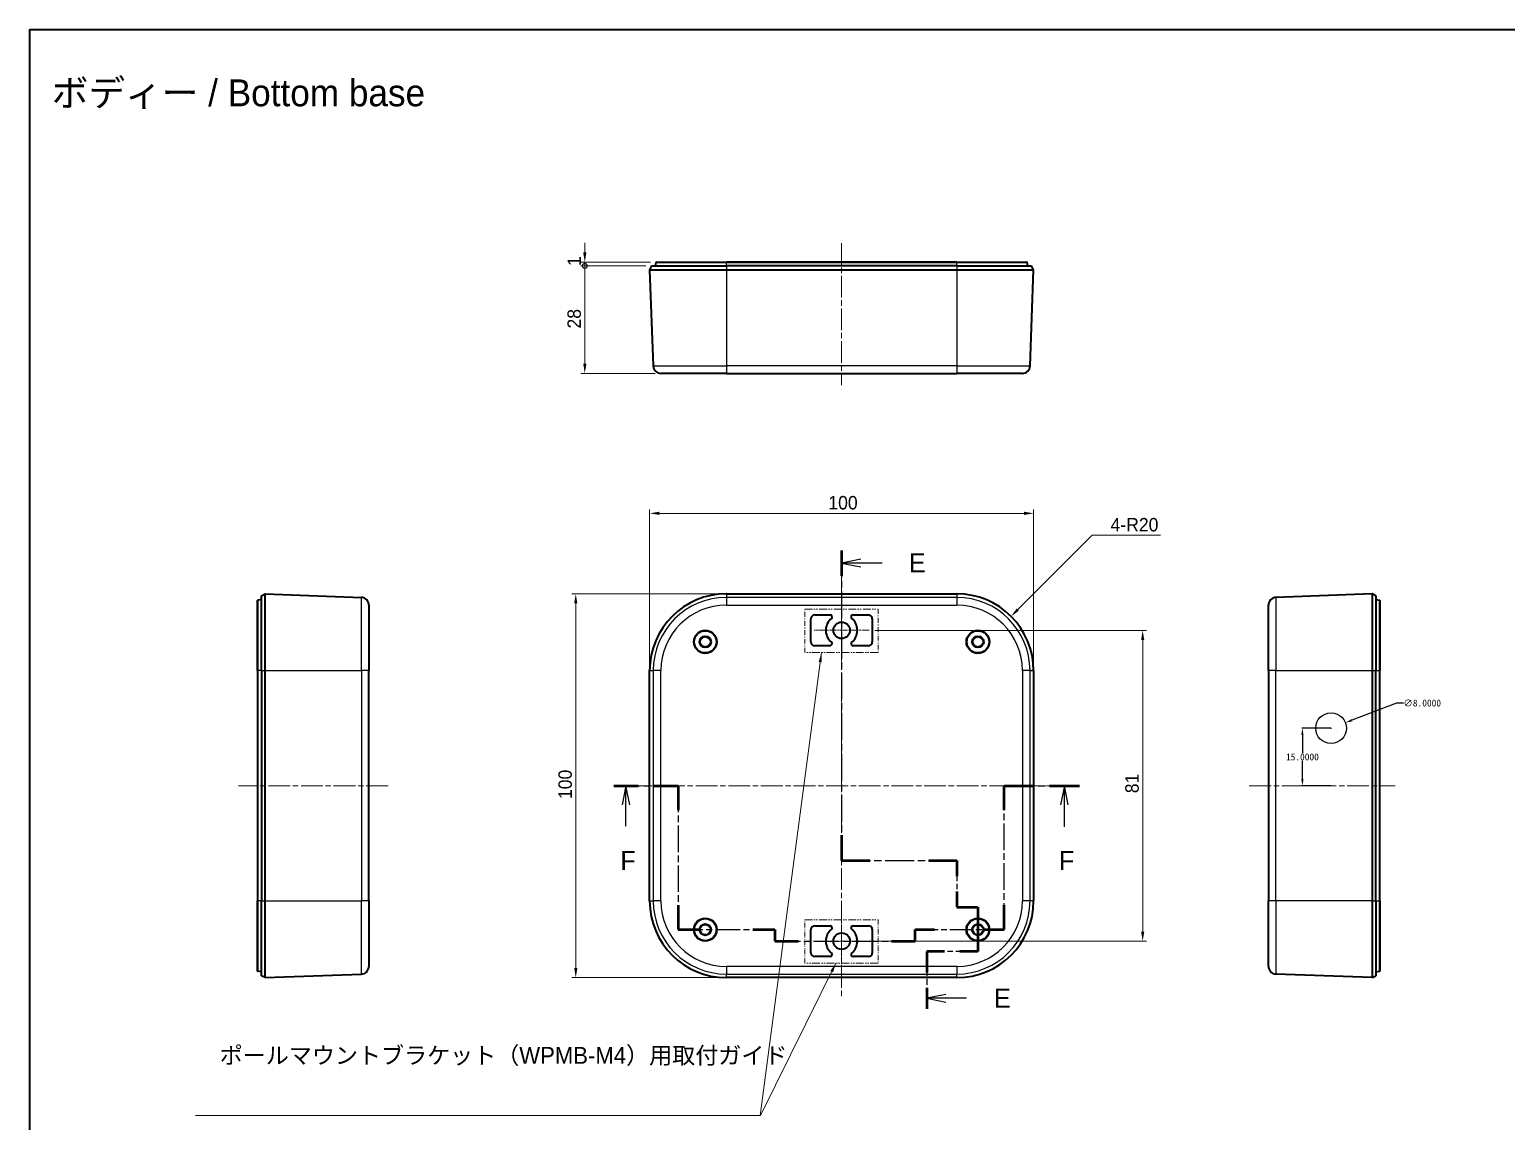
# Model space of a CAD drawing. Header units: millimetres. Extents: x -225 to 2542, y -269 to 293.
# Drawn here: x 1760.4 to 2145.1, y 8.1 to 292.7 of the extents above; entities that cross this region are included whole.
import ezdxf

# ---------------------------------------------------------------- set-up
doc = ezdxf.new("R2010")
doc.units = ezdxf.units.MM
doc.linetypes.add('CHAIN', pattern=[0.3543, 0.2362, -0.0295, 0.0591, -0.0295])
doc.linetypes.add('DASH_DOUBLE_DOT', pattern=[0.4398, 0.24, -0.06, 0.0098, -0.06, 0.01, -0.06])
doc.layers.get('Defpoints').update_dxf_attribs({"lineweight": 25})
for name, color, linetype, lineweight in [('Border (ISO)', 7, 'Continuous', 35), ('Dimension (ISO)', 7, 'Continuous', 18), ('Section Line (ISO)', 7, 'CHAIN', 25), ('Sketch Geometry (ISO)', 7, 'Continuous', 18), ('Symbol (ISO)', 7, 'Continuous', 18), ('Visible (ISO)', 7, 'Continuous', 35), ('Visible Narrow (ISO)', 7, 'Continuous', 25)]:
    doc.layers.add(name, color=color, linetype=linetype, lineweight=lineweight)
doc.layers.add('Center Mark (ISO)', color=7, linetype='Continuous', lineweight=18, true_color=0x80ffff)
doc.layers.add('Centerline (ISO)', color=7, linetype='Continuous', lineweight=18, true_color=0x80ffff)
doc.styles.add('Note Text (TK)', font='MS PGothic.ttf')
doc.dimstyles.new('Default - Method 1b (TK)', dxfattribs={"dimtxt": 2.5, "dimasz": 2.5, "dimexe": 1, "dimexo": 1.5, "dimgap": 1, "dimtad": 1, "dimtoh": 1, "dimrnd": 1e-08, "dimdsep": 46, "dimtxsty": 'Note Text (TK)', "dimcen": 0.09, "dimdle": 5, "dimclrd": 100, "dimclre": 100, "dimclrt": 7, "dimadec": 1, "dimazin": 1, "dimtfac": 1, "dimtmove": 0, "dimatfit": 3, "dimfxl": 1, "dimtolj": 1, "dimlwd": -1, "dimlwe": -1, "dimarcsym": 0})
doc.dimstyles.new('Default - Method 1b (TK)$7', dxfattribs={"dimtxt": 2.5, "dimasz": 2.5, "dimexe": 1, "dimexo": 1.5, "dimgap": 1, "dimtad": 1, "dimtoh": 1, "dimrnd": 1e-08, "dimdsep": 46, "dimtxsty": 'Note Text (TK)', "dimcen": 0.09, "dimdle": 5, "dimclrd": 256, "dimclre": 100, "dimclrt": 7, "dimadec": 1, "dimazin": 1, "dimtfac": 1, "dimtmove": 0, "dimatfit": 3, "dimfxl": 1, "dimtolj": 1, "dimlwd": -1, "dimlwe": -1, "dimarcsym": 0})
doc.dimstyles.get("Standard").update_dxf_attribs({"dimtxt": 0.18, "dimasz": 0.18, "dimexe": 0.18, "dimexo": 0.0625, "dimgap": 0.09, "dimtad": 0, "dimtih": 1, "dimtoh": 1, "dimdec": 4, "dimzin": 0, "dimdsep": 46, "dimtxsty": 'Standard', "dimcen": 0.09, "dimadec": 0, "dimazin": 0, "dimtfac": 1, "dimtdec": 4, "dimtofl": 0, "dimtmove": 0, "dimatfit": 3, "dimfxl": 1, "dimtolj": 1, "dimtzin": 0, "dimarcsym": 0})
doc.dimstyles.new('Standard$0', dxfattribs={"dimtxt": 0.18, "dimasz": 0.18, "dimexe": 0.18, "dimexo": 0.0625, "dimgap": 0.09, "dimtad": 0, "dimtih": 1, "dimtoh": 1, "dimdec": 4, "dimzin": 0, "dimdsep": 46, "dimtxsty": 'Standard', "dimcen": 0.09, "dimadec": 0, "dimazin": 0, "dimtfac": 1, "dimtdec": 4, "dimtofl": 0, "dimtmove": 0, "dimatfit": 3, "dimfxl": 1, "dimtolj": 1, "dimtzin": 0, "dimarcsym": 0})

# ---------------------------------------------------------------- blocks, each defined once
blk = doc.blocks.new('図面枠 tk図枠')
at = {"layer": 'Border (ISO)'}
for q in [(405.5, 289), (14.5, 8)]:
    blk.add_line((14.5, 289), q, dxfattribs=at)
blk = doc.blocks.new('2dTransSection4')
at = {"layer": 'Section Line (ISO)', "linetype": 'CHAIN', "ltscale": 14.971828}
blk.add_line((120.25, 221.14), (120.25, 180.71), dxfattribs=at)
at = {"layer": 'Section Line (ISO)', "linetype": 'Continuous', "lineweight": 50}
for p, q in [((120.25, 221.14), (120.25, 217.84)), ((120.25, 184.01), (120.25, 180.71)), ((120.25, 180.71), (123.92, 180.71)), ((131.59, 180.71), (135.25, 180.71)), ((135.25, 180.71), (135.25, 178.67)), ((135.25, 176.67), (135.25, 174.64)), ((135.25, 174.64), (138, 174.64)), ((138, 174.64), (138, 168.85)), ((133.66, 168.85), (131.33, 168.85)), ((131.33, 168.85), (131.33, 166.13)), ((138, 168.85), (135.66, 168.85)), ((131.33, 164.13), (131.33, 161.41))]:
    blk.add_line(p, q, dxfattribs=at)
at = {"layer": 'Section Line (ISO)', "linetype": 'Continuous'}
for p, q in [((122.75, 219.99), (120.25, 219.49)), ((122.75, 219.49), (120.25, 219.49)), ((120.25, 219.49), (122.75, 218.99)), ((125.52, 219.49), (122.75, 219.49)), ((133.83, 163.27), (131.33, 162.77)), ((133.83, 162.77), (131.33, 162.77)), ((131.33, 162.77), (133.83, 162.27)), ((136.51, 162.77), (133.83, 162.77))]:
    blk.add_line(p, q, dxfattribs=at)
at = {"layer": 'Section Line (ISO)', "linetype": 'CHAIN', "ltscale": 15.993979}
blk.add_line((120.25, 180.71), (135.25, 180.71), dxfattribs=at)
at = {"layer": 'Section Line (ISO)', "linetype": 'CHAIN', "ltscale": 11.388453}
blk.add_line((135.25, 180.71), (135.25, 174.64), dxfattribs=at)
at = {"layer": 'Section Line (ISO)', "linetype": 'CHAIN', "ltscale": 3.05572}
blk.add_line((135.25, 174.64), (138, 174.64), dxfattribs=at)
at = {"layer": 'Section Line (ISO)', "linetype": 'CHAIN', "ltscale": 6.431056}
blk.add_line((138, 174.64), (138, 168.85), dxfattribs=at)
at = {"layer": 'Section Line (ISO)', "linetype": 'CHAIN', "ltscale": 12.242434}
blk.add_line((138, 168.85), (131.33, 168.85), dxfattribs=at)
at = {"layer": 'Section Line (ISO)', "linetype": 'CHAIN', "ltscale": 13.326556}
blk.add_line((131.33, 168.85), (131.33, 161.41), dxfattribs=at)
at = {"layer": 'Section Line (ISO)', "char_height": 2.5, "attachment_point": 7, "style": 'Note Text (TK)'}
for insert in [(129.02, 218.26), (140.1, 161.54)]:
    blk.add_mtext('E', dxfattribs=dict(at, insert=insert))
blk = doc.blocks.new('2dTransSection5')
at = {"layer": 'Section Line (ISO)', "linetype": 'CHAIN', "ltscale": 14.654534}
blk.add_line((90.57, 190.47), (98.95, 190.47), dxfattribs=at)
at = {"layer": 'Section Line (ISO)', "linetype": 'Continuous', "lineweight": 50}
for p, q in [((90.57, 190.47), (93.76, 190.47)), ((95.76, 190.47), (98.95, 190.47)), ((98.95, 190.47), (98.95, 187.28)), ((141.4, 187.28), (141.4, 190.47)), ((141.4, 190.47), (145.31, 190.47)), ((147.31, 190.47), (151.22, 190.47)), ((98.95, 174.91), (98.95, 171.72)), ((141.4, 171.72), (141.4, 174.91)), ((98.95, 171.72), (101.82, 171.72)), ((108.68, 171.72), (111.54, 171.72)), ((111.54, 171.72), (111.54, 170.22)), ((129.82, 170.22), (129.82, 171.72)), ((129.82, 171.72), (132.35, 171.72)), ((138.87, 171.72), (141.4, 171.72)), ((111.54, 170.22), (114.61, 170.22)), ((126.75, 170.22), (129.82, 170.22))]:
    blk.add_line(p, q, dxfattribs=at)
at = {"layer": 'Section Line (ISO)', "linetype": 'Continuous'}
for p, q in [((92.17, 190.47), (91.67, 187.97)), ((92.17, 187.97), (92.17, 190.47)), ((92.67, 187.97), (92.17, 190.47)), ((149.27, 190.47), (148.77, 187.97)), ((149.27, 187.97), (149.27, 190.47)), ((149.77, 187.97), (149.27, 190.47)), ((92.17, 185.22), (92.17, 187.97)), ((149.27, 185.1), (149.27, 187.97))]:
    blk.add_line(p, q, dxfattribs=at)
at = {"layer": 'Section Line (ISO)', "linetype": 'CHAIN', "ltscale": 14.641546}
for p, q in [((98.95, 190.47), (98.95, 171.72)), ((141.4, 171.72), (141.4, 190.47))]:
    blk.add_line(p, q, dxfattribs=at)
at = {"layer": 'Section Line (ISO)', "linetype": 'CHAIN', "ltscale": 16.678524}
blk.add_line((141.4, 190.47), (151.22, 190.47), dxfattribs=at)
at = {"layer": 'Section Line (ISO)', "linetype": 'CHAIN', "ltscale": 13.722349}
blk.add_line((98.95, 171.72), (111.54, 171.72), dxfattribs=at)
at = {"layer": 'Section Line (ISO)', "linetype": 'CHAIN', "ltscale": 1.666711}
for p, q in [((111.54, 171.72), (111.54, 170.22)), ((129.82, 170.22), (129.82, 171.72))]:
    blk.add_line(p, q, dxfattribs=at)
at = {"layer": 'Section Line (ISO)', "linetype": 'CHAIN', "ltscale": 12.778747}
blk.add_line((129.82, 171.72), (141.4, 171.72), dxfattribs=at)
at = {"layer": 'Section Line (ISO)', "linetype": 'CHAIN', "ltscale": 14.309688}
blk.add_line((111.54, 170.22), (129.82, 170.22), dxfattribs=at)
at = {"layer": 'Section Line (ISO)', "char_height": 2.5, "attachment_point": 7, "style": 'Note Text (TK)'}
for insert in [(91.45, 179.47), (148.55, 179.47)]:
    blk.add_mtext('F', dxfattribs=dict(at, insert=insert))
blk = doc.blocks.new('*D70')
at = {"layer": 'Defpoints', "color": 0, "transparency": 16777216}
for p in [(1941.91, 145.63), (1902.67, 45.63), (1941.91, 45.63)]:
    blk.add_point(p, dxfattribs=at)
at = {"layer": 'Dimension (ISO)', "color": 100, "transparency": 16777216}
for p, q in [((1940.41, 145.63), (1901.67, 145.63)), ((1902.67, 143.13), (1902.67, 48.13)), ((1940.41, 45.63), (1901.67, 45.63))]:
    blk.add_line(p, q, dxfattribs=at)
for points in [[(1902.25, 143.13), (1903.09, 143.13), (1902.67, 145.63)], [(1902.25, 48.13), (1903.09, 48.13), (1902.67, 45.63)]]:
    blk.add_solid(points, dxfattribs=at)
at = {"layer": 'Dimension (ISO)', "color": 7, "transparency": 16777216, "insert": (1899.92, 92.17), "char_height": 3.5, "attachment_point": 4, "rotation": 90, "style": 'Note Text (TK)'}
blk.add_mtext('\\A1;100', dxfattribs=at)
blk = doc.blocks.new('_DotSmall')
at = {"color": 0, "linetype": 'ByBlock', "const_width": 0.5}
blk.add_lwpolyline([(-0.0625, 0, 1), (0.0625, 0, 1)], format="xyb", close=True, dxfattribs=at)
blk = doc.blocks.new('*D71')
at = {"layer": 'Defpoints', "color": 0, "transparency": 16777216}
for p in [(1905.02, 231.1), (1922.41, 231.1), (1924.83, 203.1)]:
    blk.add_point(p, dxfattribs=at)
at = {"layer": 'Dimension (ISO)', "color": 100, "transparency": 16777216}
for p, q in [((1920.91, 231.1), (1904.02, 231.1)), ((1905.02, 205.6), (1905.02, 231.1)), ((1923.33, 203.1), (1904.02, 203.1))]:
    blk.add_line(p, q, dxfattribs=at)
blk.add_solid([(1904.61, 205.6), (1905.44, 205.6), (1905.02, 203.1)], dxfattribs=at)
at = {"layer": 'Dimension (ISO)', "color": 100, "transparency": 16777216, "xscale": 2.5, "yscale": 2.5, "zscale": 2.5, "rotation": 90}
blk.add_blockref('_DotSmall', (1905.02, 231.1), dxfattribs=at)
at = {"layer": 'Dimension (ISO)', "color": 7, "transparency": 16777216, "insert": (1902.27, 214.78), "char_height": 3.5, "attachment_point": 4, "rotation": 90, "style": 'Note Text (TK)'}
blk.add_mtext('\\A1;28', dxfattribs=at)
blk = doc.blocks.new('*D72')
at = {"layer": 'Defpoints', "color": 0, "transparency": 16777216}
for p in [(1905.02, 232.1), (1922.41, 231.1), (1923.67, 232.1)]:
    blk.add_point(p, dxfattribs=at)
at = {"layer": 'Dimension (ISO)', "color": 100, "transparency": 16777216}
for p, q in [((1905.02, 234.6), (1905.02, 237.1)), ((1922.17, 232.1), (1904.02, 232.1)), ((1920.91, 231.1), (1904.02, 231.1)), ((1905.02, 231.1), (1905.02, 232.1)), ((1905.02, 231.1), (1905.02, 228.6))]:
    blk.add_line(p, q, dxfattribs=at)
blk.add_solid([(1904.61, 234.6), (1905.44, 234.6), (1905.02, 232.1)], dxfattribs=at)
at = {"layer": 'Dimension (ISO)', "color": 100, "transparency": 16777216, "xscale": 2.5, "yscale": 2.5, "zscale": 2.5, "rotation": 90}
blk.add_blockref('_DotSmall', (1905.02, 231.1), dxfattribs=at)
at = {"layer": 'Dimension (ISO)', "color": 7, "transparency": 16777216, "insert": (1902.27, 231.07), "char_height": 3.5, "attachment_point": 4, "rotation": 90, "style": 'Note Text (TK)'}
blk.add_mtext('\\A1;1', dxfattribs=at)
blk = doc.blocks.new('*D74')
at = {"layer": 'Defpoints', "color": 0, "transparency": 16777216}
for p in [(1979.06, 136.13), (1979.06, 55.13), (2050.32, 55.13)]:
    blk.add_point(p, dxfattribs=at)
at = {"layer": 'Dimension (ISO)', "color": 100, "transparency": 16777216}
for p, q in [((1980.56, 136.13), (2051.32, 136.13)), ((2050.32, 133.63), (2050.32, 57.63)), ((1980.56, 55.13), (2051.32, 55.13))]:
    blk.add_line(p, q, dxfattribs=at)
for points in [[(2049.91, 133.63), (2050.74, 133.63), (2050.32, 136.13)], [(2049.91, 57.63), (2050.74, 57.63), (2050.32, 55.13)]]:
    blk.add_solid(points, dxfattribs=at)
at = {"layer": 'Dimension (ISO)', "color": 7, "transparency": 16777216, "insert": (2047.57, 93.69), "char_height": 3.5, "attachment_point": 4, "rotation": 90, "style": 'Note Text (TK)'}
blk.add_mtext('\\A1;81', dxfattribs=at)
blk = doc.blocks.new('*D75')
at = {"layer": 'Defpoints', "color": 0, "transparency": 16777216}
for p in [(2021.91, 166.62), (1921.91, 125.63), (2021.91, 125.63)]:
    blk.add_point(p, dxfattribs=at)
at = {"layer": 'Dimension (ISO)', "color": 100, "transparency": 16777216}
for p, q in [((1921.91, 127.13), (1921.91, 167.62)), ((1924.41, 166.62), (2019.41, 166.62)), ((2021.91, 127.13), (2021.91, 167.62))]:
    blk.add_line(p, q, dxfattribs=at)
for points in [[(1924.41, 167.04), (1924.41, 166.2), (1921.91, 166.62)], [(2019.41, 167.04), (2019.41, 166.2), (2021.91, 166.62)]]:
    blk.add_solid(points, dxfattribs=at)
at = {"layer": 'Dimension (ISO)', "color": 7, "transparency": 16777216, "insert": (1968.45, 169.37), "char_height": 3.5, "attachment_point": 4, "style": 'Note Text (TK)'}
blk.add_mtext('\\A1;100', dxfattribs=at)
blk = doc.blocks.new('*D103')
at = {"layer": 'Defpoints', "color": 0, "transparency": 16777216}
for p in [(2016.05, 139.78), (2001.91, 125.63)]:
    blk.add_point(p, dxfattribs=at)
at = {"layer": 'Dimension (ISO)', "color": 100, "transparency": 16777216}
for p, q in [((2037.16, 160.89), (2017.82, 141.54)), ((2054.96, 160.89), (2037.16, 160.89))]:
    blk.add_line(p, q, dxfattribs=at)
blk.add_solid([(2017.52, 141.84), (2018.11, 141.25), (2016.05, 139.78)], dxfattribs=at)
at = {"layer": 'Dimension (ISO)', "color": 7, "transparency": 16777216, "insert": (2041.95, 163.64), "char_height": 3.5, "attachment_point": 4, "style": 'Note Text (TK)'}
blk.add_mtext('\\A1;4-R20', dxfattribs=at)
blk = doc.blocks.new('*D124')
at = {"color": 0, "linetype": 'ByBlock', "lineweight": -2, "transparency": 16777216}
for p, q in [((2116.44, 117.18), (2104.8, 112.71)), ((2118.24, 117.18), (2116.44, 117.18))]:
    blk.add_line(p, q, dxfattribs=at)
at = {"color": 0, "lineweight": -2, "transparency": 16777216}
for p, q in [((2099.29, 110.63), (2099.47, 110.63)), ((2099.38, 110.54), (2099.38, 110.72))]:
    blk.add_line(p, q, dxfattribs=at)
at = {"color": 0, "transparency": 16777216}
blk.add_solid([(2104.69, 112.99), (2104.9, 112.43), (2103.12, 112.07)], dxfattribs=at)
at = {"layer": 'Defpoints', "color": 0, "transparency": 16777216}
for p in [(2103.12, 112.07), (2095.65, 109.2)]:
    blk.add_point(p, dxfattribs=at)
at = {"color": 0, "transparency": 16777216, "insert": (2123.13, 117.18), "char_height": 1.8, "attachment_point": 5}
blk.add_mtext('\\A1;∅8.0000', dxfattribs=at)
blk = doc.blocks.new('*D125')
at = {"color": 0, "linetype": 'ByBlock', "lineweight": -2, "transparency": 16777216}
for p, q in [((2099.32, 110.63), (2091.74, 110.63)), ((2091.92, 108.83), (2091.92, 104.12)), ((2091.92, 97.43), (2091.92, 102.14)), ((2099.32, 95.63), (2091.74, 95.63))]:
    blk.add_line(p, q, dxfattribs=at)
at = {"color": 0, "transparency": 16777216}
for points in [[(2091.62, 108.83), (2092.22, 108.83), (2091.92, 110.63)], [(2091.62, 97.43), (2092.22, 97.43), (2091.92, 95.63)]]:
    blk.add_solid(points, dxfattribs=at)
at = {"layer": 'Defpoints', "color": 0, "transparency": 16777216}
for p in [(2099.38, 110.63), (2091.92, 95.63), (2099.38, 95.63)]:
    blk.add_point(p, dxfattribs=at)
at = {"color": 0, "transparency": 16777216, "insert": (2091.92, 103.13), "char_height": 1.8, "attachment_point": 5}
blk.add_mtext('\\A1;15.0000', dxfattribs=at)

msp = doc.modelspace()

# ---------------------------------------------------------------- linework, layer by layer
msp.add_circle((2099.38171, 110.63497), 4)
at = {"layer": 'Center Mark (ISO)', "linetype": 'CHAIN', "ltscale": 7.945033}
for p, q in [((1971.90736, 143.28497), (1971.90736, 128.98497)), ((1979.05736, 136.13497), (1964.75736, 136.13497)), ((1971.90736, 62.28497), (1971.90736, 47.98497)), ((1979.05736, 55.13497), (1964.75736, 55.13497))]:
    msp.add_line(p, q, dxfattribs=at)
at = {"layer": 'Centerline (ISO)', "linetype": 'CHAIN', "ltscale": 23.990969}
for p, q in [((1971.90736, 237.01805), (1971.90736, 200.02666)), ((1971.90736, 150.63497), (1971.90736, 40.63497)), ((1853.7766, 95.63497), (1814.85924, 95.63497)), ((1916.90736, 95.63497), (2026.90736, 95.63497)), ((2078.08171, 95.63497), (2116.08171, 95.63497))]:
    msp.add_line(p, q, dxfattribs=at)
at = {"layer": 'Sketch Geometry (ISO)', "color": 1, "linetype": 'DASH_DOUBLE_DOT', "lineweight": 18, "ltscale": 8.559276, "true_color": 0xff0000}
for p, q in [((1962.30095, 141.60855), (1981.42417, 141.60855)), ((1981.42417, 130.34182), (1962.30095, 130.34182)), ((1962.30095, 60.67887), (1981.42417, 60.67887)), ((1981.42417, 49.41214), (1962.30095, 49.41214))]:
    msp.add_line(p, q, dxfattribs=at)
at = {"layer": 'Sketch Geometry (ISO)', "color": 1, "linetype": 'DASH_DOUBLE_DOT', "lineweight": 18, "ltscale": 5.042782, "true_color": 0xff0000}
for p, q in [((1962.30095, 130.34182), (1962.30095, 141.60855)), ((1981.42417, 141.60855), (1981.42417, 130.34182)), ((1962.30095, 49.41214), (1962.30095, 60.67887)), ((1981.42417, 60.67887), (1981.42417, 49.41214))]:
    msp.add_line(p, q, dxfattribs=at)
at = {"layer": 'Visible (ISO)'}
for p, q in [((1922.40736, 231.10069), (1921.90736, 230.10069)), ((1922.40736, 231.10069), (1941.90736, 231.10069)), ((1923.40736, 231.10069), (1923.56912, 232.01805)), ((1923.6676, 232.10069), (1941.90736, 232.10069)), ((2001.90736, 232.10069), (1941.90736, 232.10069)), ((2001.90736, 231.10069), (1941.90736, 231.10069)), ((2001.90736, 232.10069), (2020.14713, 232.10069)), ((2001.90736, 231.10069), (2021.40736, 231.10069)), ((2020.40736, 231.10069), (2020.24561, 232.01805)), ((2021.90736, 230.10069), (2021.40736, 231.10069)), ((1921.90736, 230.10069), (1922.83603, 205.02666)), ((1921.90736, 230.10069), (1941.90736, 230.10069)), ((1941.90736, 230.10069), (2001.90736, 230.10069)), ((2001.90736, 230.10069), (2021.90736, 230.10069)), ((2020.9787, 205.02666), (2021.90736, 230.10069)), ((1941.90736, 203.10069), (1924.83466, 203.10069)), ((1941.90736, 203.10069), (2001.90736, 203.10069)), ((2018.98007, 203.10069), (2001.90736, 203.10069)), ((1819.7766, 125.63497), (1819.7766, 143.87474)), ((1820.7766, 144.13497), (1819.85924, 143.97322)), ((1820.7766, 145.13497), (1821.7766, 145.63497)), ((1820.7766, 125.63497), (1820.7766, 145.13497)), ((1821.7766, 145.63497), (1846.85063, 144.70631)), ((1821.7766, 125.63497), (1821.7766, 145.63497)), ((1848.7766, 142.70768), (1848.7766, 125.63497)), ((1941.90736, 145.63497), (2001.90736, 145.63497)), ((2083.08171, 125.63497), (2083.08171, 142.70768)), ((2110.08171, 145.63497), (2085.00769, 144.70631)), ((2110.08171, 145.63497), (2110.08171, 125.63497)), ((2111.08171, 145.13497), (2110.08171, 145.63497)), ((2111.08171, 145.13497), (2111.08171, 125.63497)), ((2111.08171, 144.13497), (2111.99907, 143.97322)), ((2112.08171, 143.87474), (2112.08171, 125.63497)), ((1963.90736, 133.13497), (1963.90736, 139.13497)), ((1964.90736, 140.13497), (1968.9224, 140.13497)), ((1974.89233, 140.13497), (1978.90736, 140.13497)), ((1979.90736, 139.13497), (1979.90736, 133.13497)), ((1968.9224, 132.13497), (1964.90736, 132.13497)), ((1978.90736, 132.13497), (1974.89233, 132.13497)), ((1819.7766, 125.63497), (1819.7766, 65.63497)), ((1820.7766, 125.63497), (1820.7766, 65.63497)), ((1821.7766, 65.63497), (1821.7766, 125.63497)), ((1848.7766, 65.63497), (1848.7766, 125.63497)), ((1921.90736, 65.63497), (1921.90736, 125.63497)), ((2021.90736, 125.63497), (2021.90736, 65.63497)), ((2083.08171, 125.63497), (2083.08171, 65.63497)), ((2110.08171, 125.63497), (2110.08171, 65.63497)), ((2111.08171, 65.63497), (2111.08171, 125.63497)), ((2112.08171, 65.63497), (2112.08171, 125.63497)), ((1819.7766, 47.39521), (1819.7766, 65.63497)), ((1820.7766, 46.13497), (1820.7766, 65.63497)), ((1821.7766, 45.63497), (1821.7766, 65.63497)), ((1848.7766, 65.63497), (1848.7766, 48.56227)), ((2083.08171, 48.56227), (2083.08171, 65.63497)), ((2110.08171, 65.63497), (2110.08171, 45.63497)), ((2111.08171, 65.63497), (2111.08171, 46.13497)), ((2112.08171, 65.63497), (2112.08171, 47.39521)), ((1963.90736, 52.13497), (1963.90736, 58.13497)), ((1964.90736, 59.13497), (1968.9224, 59.13497)), ((1974.89233, 59.13497), (1978.90736, 59.13497)), ((1979.90736, 58.13497), (1979.90736, 52.13497)), ((1968.9224, 51.13497), (1964.90736, 51.13497)), ((1978.90736, 51.13497), (1974.89233, 51.13497)), ((1820.7766, 47.13497), (1819.85924, 47.29673)), ((1821.7766, 45.63497), (1846.85063, 46.56364)), ((2110.08171, 45.63497), (2085.00769, 46.56364)), ((2111.08171, 47.13497), (2111.99907, 47.29673)), ((1821.7766, 45.63497), (1820.7766, 46.13497)), ((2001.90736, 45.63497), (1941.90736, 45.63497)), ((2110.08171, 45.63497), (2111.08171, 46.13497))]:
    msp.add_line(p, q, dxfattribs=at)
for centre, radius in [((1936.40736, 133.13497), 3), ((1936.40736, 133.13497), 2.9), ((1936.40736, 133.13497), 1.5), ((1971.90736, 136.13497), 2.15), ((2007.40736, 133.13497), 3), ((2007.40736, 133.13497), 2.9), ((2007.40736, 133.13497), 1.5), ((1936.40736, 133.13497), 1.35), ((2007.40736, 133.13497), 1.35), ((1936.40736, 58.13497), 3), ((1936.40736, 58.13497), 2.9), ((1936.40736, 58.13497), 1.5), ((1936.40736, 58.13497), 1.35), ((2007.40736, 58.13497), 3), ((2007.40736, 58.13497), 2.9), ((2007.40736, 58.13497), 1.5), ((2007.40736, 58.13497), 1.35), ((1971.90736, 55.13497), 2.15)]:
    msp.add_circle(centre, radius, dxfattribs=at)
for centre, radius, start, end in [((1923.6676, 232.00069), 0.1, 90, 170), ((2020.14713, 232.00069), 0.1, 10, 90), ((1924.83466, 205.10069), 2, 182.1210964, 270), ((2018.98007, 205.10069), 2, 270, 357.8789036), ((1819.8766, 143.87474), 0.1, 100, 180), ((1846.7766, 142.70768), 2, 0, 87.8789036), ((1941.90736, 125.63497), 20, 90, 180), ((2001.90736, 125.63497), 20, 0, 90), ((2085.08171, 142.70768), 2, 92.1210964, 180), ((2111.98171, 143.87474), 0.1, 0, 80), ((1964.90736, 139.13497), 1, 90, 180), ((1971.90736, 136.13497), 4.1, 130.4590831, 229.5409169), ((1968.9224, 139.63497), 0.5, 310.4590831, 90), ((1974.89233, 139.63497), 0.5, 90, 229.5409169), ((1971.90736, 136.13497), 4.1, 310.4590831, 49.5409169), ((1978.90736, 139.13497), 1, 0, 90), ((1964.90736, 133.13497), 1, 180, 270), ((1968.9224, 132.63497), 0.5, 270, 49.5409169), ((1974.89233, 132.63497), 0.5, 130.4590831, 270), ((1978.90736, 133.13497), 1, 270, 0), ((1941.90736, 65.63497), 20, 180, 270), ((2001.90736, 65.63497), 20, 270, 0), ((1964.90736, 58.13497), 1, 90, 180), ((1971.90736, 55.13497), 4.1, 130.4590831, 229.5409169), ((1968.9224, 58.63497), 0.5, 310.4590831, 90), ((1974.89233, 58.63497), 0.5, 90, 229.5409169), ((1971.90736, 55.13497), 4.1, 310.4590831, 49.5409169), ((1978.90736, 58.13497), 1, 0, 90), ((1964.90736, 52.13497), 1, 180, 270), ((1968.9224, 51.63497), 0.5, 270, 49.5409169), ((1974.89233, 51.63497), 0.5, 130.4590831, 270), ((1978.90736, 52.13497), 1, 270, 0), ((1819.8766, 47.39521), 0.1, 180, 260), ((1846.7766, 48.56227), 2, 272.1210964, 0), ((2085.08171, 48.56227), 2, 180, 267.8789036), ((2111.98171, 47.39521), 0.1, 280, 0)]:
    msp.add_arc(centre, radius, start, end, dxfattribs=at)
at = {"layer": 'Visible Narrow (ISO)'}
for p, q in [((1941.90736, 232.01805), (1923.56912, 232.01805)), ((1941.90736, 232.10069), (1941.90736, 232.01805)), ((1941.90736, 231.10069), (1941.90736, 232.01805)), ((1941.90736, 232.01805), (2001.90736, 232.01805)), ((1941.90736, 231.10069), (1941.90736, 230.10069)), ((2001.90736, 232.10069), (2001.90736, 232.01805)), ((2001.90736, 231.10069), (2001.90736, 232.01805)), ((2020.24561, 232.01805), (2001.90736, 232.01805)), ((2001.90736, 231.10069), (2001.90736, 230.10069)), ((1941.90736, 230.10069), (1941.90736, 205.02666)), ((2001.90736, 230.10069), (2001.90736, 205.02666)), ((1922.83603, 205.02666), (1941.90736, 205.02666)), ((2001.90736, 205.02666), (1941.90736, 205.02666)), ((1941.90736, 205.02666), (1941.90736, 203.10069)), ((2001.90736, 205.02666), (2020.9787, 205.02666)), ((2001.90736, 205.02666), (2001.90736, 203.10069)), ((1819.85924, 143.97322), (1819.85924, 125.63497)), ((1846.85063, 125.63497), (1846.85063, 144.70631)), ((1941.90736, 145.63497), (1941.90736, 144.70631)), ((2001.90736, 144.70631), (1941.90736, 144.70631)), ((1941.90736, 144.70631), (1941.90736, 142.70768)), ((1941.90736, 142.70768), (2001.90736, 142.70768)), ((2001.90736, 145.63497), (2001.90736, 144.70631)), ((2001.90736, 144.70631), (2001.90736, 142.70768)), ((2085.00769, 144.70631), (2085.00769, 125.63497)), ((2111.99907, 125.63497), (2111.99907, 143.97322)), ((1819.85924, 125.63497), (1819.7766, 125.63497)), ((1820.7766, 125.63497), (1819.85924, 125.63497)), ((1819.85924, 65.63497), (1819.85924, 125.63497)), ((1820.7766, 125.63497), (1821.7766, 125.63497)), ((1821.7766, 125.63497), (1846.85063, 125.63497)), ((1846.85063, 125.63497), (1846.85063, 65.63497)), ((1848.7766, 125.63497), (1846.85063, 125.63497)), ((1921.90736, 125.63497), (1922.83603, 125.63497)), ((1922.83603, 125.63497), (1922.83603, 65.63497)), ((1924.83466, 125.63497), (1922.83603, 125.63497)), ((1924.83466, 65.63497), (1924.83466, 125.63497)), ((2018.98007, 125.63497), (2018.98007, 65.63497)), ((2020.9787, 125.63497), (2018.98007, 125.63497)), ((2020.9787, 65.63497), (2020.9787, 125.63497)), ((2020.9787, 125.63497), (2021.90736, 125.63497)), ((2085.00769, 125.63497), (2083.08171, 125.63497)), ((2085.00769, 65.63497), (2085.00769, 125.63497)), ((2085.00769, 125.63497), (2110.08171, 125.63497)), ((2110.08171, 125.63497), (2111.08171, 125.63497)), ((2111.08171, 125.63497), (2111.99907, 125.63497)), ((2111.99907, 125.63497), (2111.99907, 65.63497)), ((2112.08171, 125.63497), (2111.99907, 125.63497)), ((1819.85924, 65.63497), (1819.7766, 65.63497)), ((1820.7766, 65.63497), (1819.85924, 65.63497)), ((1819.85924, 65.63497), (1819.85924, 47.29673)), ((1820.7766, 65.63497), (1821.7766, 65.63497)), ((1821.7766, 65.63497), (1846.85063, 65.63497)), ((1846.85063, 46.56364), (1846.85063, 65.63497)), ((1848.7766, 65.63497), (1846.85063, 65.63497)), ((1921.90736, 65.63497), (1922.83603, 65.63497)), ((1924.83466, 65.63497), (1922.83603, 65.63497)), ((2020.9787, 65.63497), (2018.98007, 65.63497)), ((2021.90736, 65.63497), (2020.9787, 65.63497)), ((2085.00769, 65.63497), (2083.08171, 65.63497)), ((2085.00769, 65.63497), (2085.00769, 46.56364)), ((2110.08171, 65.63497), (2085.00769, 65.63497)), ((2110.08171, 65.63497), (2111.08171, 65.63497)), ((2111.08171, 65.63497), (2111.99907, 65.63497)), ((2111.99907, 47.29673), (2111.99907, 65.63497)), ((2112.08171, 65.63497), (2111.99907, 65.63497)), ((2001.90736, 48.56227), (1941.90736, 48.56227)), ((1941.90736, 48.56227), (1941.90736, 46.56364)), ((1941.90736, 46.56364), (2001.90736, 46.56364)), ((1941.90736, 45.63497), (1941.90736, 46.56364)), ((2001.90736, 48.56227), (2001.90736, 46.56364)), ((2001.90736, 45.63497), (2001.90736, 46.56364))]:
    msp.add_line(p, q, dxfattribs=at)
for centre, radius, start, end in [((1941.90736, 125.63497), 19.07133, 90, 180), ((1941.90736, 125.63497), 17.0727, 90, 180), ((2001.90736, 125.63497), 19.07133, 0, 90), ((2001.90736, 125.63497), 17.0727, 0, 90), ((1941.90736, 65.63497), 19.07133, 180, 270), ((1941.90736, 65.63497), 17.0727, 180, 270), ((2001.90736, 65.63497), 19.07133, 270, 0), ((2001.90736, 65.63497), 17.0727, 270, 0)]:
    msp.add_arc(centre, radius, start, end, dxfattribs=at)

# ---------------------------------------------------------------- block references
at = {"xscale": 2, "yscale": 2, "zscale": 2}
msp.add_blockref('図面枠 tk図枠', (1731.40358, -285.30232), dxfattribs=at)
at = {"layer": 'Section Line (ISO)', "xscale": 2, "yscale": 2, "zscale": 2}
for name in ['2dTransSection4', '2dTransSection5']:
    msp.add_blockref(name, (1731.40358, -285.30232), dxfattribs=at)

# ---------------------------------------------------------------- texts
at = {"layer": 'Symbol (ISO)', "color": 7, "line_spacing_factor": 1.5, "style": 'Note Text (TK)'}
for s, insert, char_height, width, attachment_point in [('{\\fＭＳ Ｐゴシック|b0|i0;\\H7.0000;ボディー / Bottom base}', (1766.19233, 275.82256), 6.9999999, 118.7425056, 4), ('{\\fＭＳ Ｐゴシック|b0|i0;\\H4.4000;ポールマウントブラケット（WPMB-M4）用取付ガイド\u3000\u3000}', (1809.93244, 12.17137), 4.4, 148.4421062, 7)]:
    msp.add_mtext(s, dxfattribs=dict(at, insert=insert, char_height=char_height, width=width, attachment_point=attachment_point))
at = {"layer": 'Symbol (ISO)', "color": 7, "insert": (1935.9998, 10.52982), "char_height": 5, "attachment_point": 7, "line_spacing_factor": 1.5, "style": 'Note Text (TK)'}
msp.add_mtext('{ }', dxfattribs=at)

# ---------------------------------------------------------------- dimensions: what is measured, and where the dimension line sits
dim = msp.add_diameter_dim_2p(p1=(2095.6473, 109.20172), p2=(2103.11612, 112.06822), dimstyle='Standard', override={"dimtxt": 1.8, "dimasz": 1.8, "dimarcsym": 1})
dim.commit()
dim.dimension.update_dxf_attribs({"geometry": '*D124', "text_midpoint": (2123.12624, 117.18043), "dimtype": 163})
dim = msp.add_linear_dim(base=(2091.91976, 95.63497), p1=(2099.38171, 110.63497), p2=(2099.38171, 95.63497), angle=90, dimstyle='Standard$0', override={"dimtxt": 1.8, "dimasz": 1.8, "dimarcsym": 1})
dim.commit()
dim.dimension.update_dxf_attribs({"geometry": '*D125', "text_midpoint": (2091.91976, 103.13497)})
at = {"layer": 'Dimension (ISO)', "color": 100, "true_color": 0x00ff3f}
for base, p1, p2, angle, override, picture, middle in [((1905.02421, 232.10069), (1922.40736, 231.10069), (1923.6676, 232.10069), 90, {"dimtxt": 3.5, "dimtoh": 0, "dimdec": 2, "dimblk1": 'DotSmall', "dimsah": 1, "dimdle": 0, "dimtp": 0, "dimtm": 0, "dimtdec": 2, "dimtofl": 1, "dimatfit": 1}, '*D72', (1905.02421, 231.60069)), ((1905.02421, 231.10069), (1924.83466, 203.10069), (1922.40736, 231.10069), 90, {"dimtxt": 3.5, "dimtoh": 0, "dimdec": 2, "dimblk2": 'DotSmall', "dimsah": 1, "dimdle": 0, "dimtp": 0, "dimtm": 0, "dimtdec": 2, "dimtofl": 0, "dimatfit": 1}, '*D71', (1905.02421, 217.08069)), ((2021.90736, 166.61929), (1921.90736, 125.63497), (2021.90736, 125.63497), 180, {"dimtxt": 3.5, "dimtoh": 0, "dimdec": 2, "dimtp": 0, "dimtm": 0, "dimtdec": 2, "dimtofl": 0, "dimatfit": 1}, '*D75', (1971.90736, 166.61929)), ((1902.67128, 45.63497), (1941.90736, 145.63497), (1941.90736, 45.63497), 270, {"dimtxt": 3.5, "dimtoh": 0, "dimdec": 2, "dimtp": 0, "dimtm": 0, "dimtdec": 2, "dimtofl": 0, "dimatfit": 1}, '*D70', (1902.67128, 95.63497)), ((2050.32346, 55.13497), (1979.05736, 136.13497), (1979.05736, 55.13497), 90, {"dimtxt": 3.5, "dimtoh": 0, "dimdec": 2, "dimtp": 0, "dimtm": 0, "dimtdec": 2, "dimtofl": 0, "dimatfit": 1}, '*D74', (2050.32346, 95.63497))]:
    dim = msp.add_linear_dim(base=base, p1=p1, p2=p2, angle=angle, dimstyle='Default - Method 1b (TK)', override=override, dxfattribs=at)
    dim.commit()
    dim.dimension.update_dxf_attribs({"geometry": picture, "text_midpoint": middle, "dimtype": 160})
dim = msp.add_radius_dim(center=(2001.90736, 125.63497), mpoint=(2016.0495, 139.77711), text='4-<>', dimstyle='Default - Method 1b (TK)', override={"dimtxt": 3.5, "dimtih": 1, "dimdec": 2, "dimcen": 0, "dimtp": 0, "dimtm": 0, "dimtdec": 2, "dimtofl": 0}, dxfattribs=at)
dim.commit()
dim.dimension.update_dxf_attribs({"geometry": '*D103', "text_midpoint": (2048.45404, 160.89187), "dimtype": 164})

# ---------------------------------------------------------------- leaders
at = {"layer": 'Symbol (ISO)', "color": 100, "true_color": 0x00ff40, "annotation_type": 0, "has_hookline": 1, "hookline_direction": 1}
for points, text_width in [([(1966.66566, 130.34182), (1950.71571, 9.69649), (1948.21571, 9.69649)], 2.21591), ([(1970.42408, 49.41214), (1950.74955, 9.69683), (1948.24955, 9.69683)], 144.62381)]:
    msp.add_leader(points, dimstyle='Default - Method 1b (TK)$7', override={"dimscale": 0, "dimgap": 0, "dimtad": 1}, dxfattribs=dict(at, text_width=text_width))

doc.saveas('drawing.dxf')
